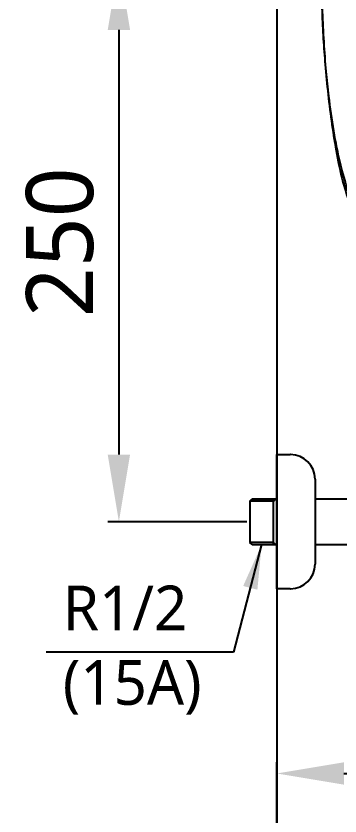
# Model space of a CAD drawing. Extents: x 796 to 6898, y -63 to 2465.
# Drawn here: x 4146.4 to 4291.3, y 1303 to 1660.8 of the extents above; entities that cross this region are included whole.
import ezdxf

# ---------------------------------------------------------------- set-up
doc = ezdxf.new("R2010")
doc.units = 0
doc.header["$LTSCALE"] = 20
doc.header["$MEASUREMENT"] = 0
doc.layers.get('0').update_dxf_attribs({"linetype": 'CONTINUOUS'})
doc.layers.get('DEFPOINTS').update_dxf_attribs({"linetype": 'CONTINUOUS'})
for name, color, linetype in [('1', 7, 'CONTINUOUS'), ('2', 2, 'CONTINUOUS'), ('4', 4, 'CONTINUOUS'), ('6', 6, 'CONTINUOUS')]:
    doc.layers.add(name, color=color, linetype=linetype)
doc.styles.add('ROMANS', font='NanumGothic.ttf', dxfattribs={"height": 10.144927})
doc.styles.get("Standard").update_dxf_attribs({"font": 'NanumGothic.ttf'})
doc.dimstyles.get("Standard").update_dxf_attribs({"dimtxt": 2.7, "dimasz": 2.5, "dimexe": 1.5, "dimexo": 1.5, "dimgap": 1.5, "dimtad": 1, "dimdec": 0, "dimlfac": 10, "dimzin": 0, "dimdsep": 46, "dimtxsty": 'Standard', "dimcen": 0, "dimclrt": 2, "dimadec": 0, "dimazin": 0, "dimtfac": 1, "dimtdec": 0, "dimtmove": 0, "dimatfit": 3, "dimfxl": 0, "dimtolj": 1, "dimtzin": 0, "dimarcsym": 0})

# ---------------------------------------------------------------- blocks, each defined once
blk = doc.blocks.new('*D23')
at = {"color": 3, "lineweight": -2}
for p, q in [((4262.99, 1075.8), (4262.99, 1326.98)), ((4982.99, 1062.78), (4982.99, 1326.98)), ((4292.99, 1321.98), (4952.99, 1321.98))]:
    blk.add_line(p, q, dxfattribs=at)
at = {"color": 3}
for points in [[(4292.99, 1326.98), (4292.99, 1316.98), (4262.99, 1321.98)], [(4952.99, 1326.98), (4952.99, 1316.98), (4982.99, 1321.98)]]:
    blk.add_solid(points, dxfattribs=at)
at = {"layer": 'DEFPOINTS', "color": 0}
for p in [(4982.99, 1321.98), (4262.99, 1074.3), (4982.99, 1061.28)]:
    blk.add_point(p, dxfattribs=at)
at = {"color": 2, "insert": (4622.99, 1348.24), "char_height": 30, "attachment_point": 5}
blk.add_mtext('\\A1;720', dxfattribs=at)
blk = doc.blocks.new('*D20')
at = {"color": 3, "lineweight": -2}
for p, q in [((4263.46, 1684.6), (4187.39, 1684.6)), ((4192.39, 1654.6), (4192.39, 1464.6)), ((4249.62, 1434.6), (4187.39, 1434.6))]:
    blk.add_line(p, q, dxfattribs=at)
at = {"color": 3}
for points in [[(4187.39, 1654.6), (4197.39, 1654.6), (4192.39, 1684.6)], [(4187.39, 1464.6), (4197.39, 1464.6), (4192.39, 1434.6)]]:
    blk.add_solid(points, dxfattribs=at)
at = {"layer": 'DEFPOINTS', "color": 0}
for p in [(4264.96, 1684.6), (4192.39, 1434.6), (4251.12, 1434.6)]:
    blk.add_point(p, dxfattribs=at)
at = {"color": 2, "insert": (4166.06, 1559.6), "char_height": 30, "attachment_point": 5, "rotation": 90}
blk.add_mtext('\\A1;250', dxfattribs=at)

msp = doc.modelspace()

# ---------------------------------------------------------------- linework, layer by layer
at = {"color": 4}
msp.add_line((4262.99, 1464.6), (4262.99, 1404.6), dxfattribs=at)
at = {"layer": '1', "color": 0, "linetype": 'Continuous'}
for points, knots in [([(4300.34, 1566.72), (4299.92, 1567.86), (4296.28, 1577.83), (4290.74, 1594.8), (4286.94, 1618.19), (4285.02, 1636.21), (4284.1, 1647.76), (4283.45, 1659.7), (4283.06, 1672.03), (4283.01, 1680.38), (4282.99, 1684.62)], [0, 0, 0, 0, 0.029664, 0.258397, 0.514709, 0.605675, 0.699628, 0.796629, 0.896736, 1, 1, 1, 1]), ([(4282.99, 1684.62), (4282.99, 1675.63), (4283.17, 1666.64), (4283.95, 1648.67), (4284.55, 1639.69), (4286.31, 1621.79), (4287.46, 1612.86), (4290.47, 1595.13), (4292.33, 1586.32), (4296.22, 1575.36), (4297.98, 1569.64), (4300.01, 1564.02)], [0, 0, 0, 0, 0.214368, 0.214368, 0.428737, 0.428737, 0.643105, 0.643105, 0.857473, 0.857473, 1, 1, 1, 1])]:
    msp.add_open_spline(points, degree=3, knots=knots, dxfattribs=at)
at = {"layer": '4'}
for p, q in [((4262.99, 1464.6), (4268.99, 1464.6)), ((4280.12, 1453.6), (4280.12, 1415.6)), ((4250.99, 1443.85), (4251.99, 1444.85)), ((4261.49, 1443.85), (4250.99, 1443.85)), ((4251.12, 1425.35), (4251.12, 1443.85)), ((4251.99, 1444.85), (4262.99, 1444.85)), ((4261.49, 1424.35), (4261.49, 1444.85)), ((4261.49, 1443.85), (4262.49, 1444.85)), ((4262.99, 1444.23), (4262.99, 1424.97)), ((4280.12, 1444.85), (4310.12, 1444.85)), ((4251.99, 1424.35), (4250.99, 1425.35)), ((4261.49, 1425.35), (4250.99, 1425.35)), ((4251.99, 1424.35), (4262.99, 1424.35)), ((4262.49, 1424.35), (4261.49, 1425.35)), ((4280.12, 1424.35), (4310.12, 1424.35)), ((4268.99, 1404.6), (4262.99, 1404.6))]:
    msp.add_line(p, q, dxfattribs=at)
at = {"layer": '4', "color": 4}
msp.add_line((4262.99, 1404.6), (4262.99, 1464.6), dxfattribs=at)
at = {"layer": '4'}
for centre, start, end in [((4268.99, 1453.6), 89.3526, 90), ((4269.12, 1453.6), 0, 90), ((4269.12, 1415.6), 270, 0), ((4268.99, 1415.6), 270, 270.6474)]:
    msp.add_arc(centre, 11, start, end, dxfattribs=at)
at = {"layer": '6'}
msp.add_lwpolyline([(5358.02, 2209.63), (4262.99, 2209.63), (4262.99, 284.6), (6190.49, 284.6), (6190.49, 1309.6)], dxfattribs=at)

# ---------------------------------------------------------------- texts
at = {"layer": '2', "insert": (4167.31, 1377.14), "char_height": 20, "attachment_point": 4, "style": 'ROMANS'}
msp.add_mtext('R1/2\\P(15A)', dxfattribs=at)

# ---------------------------------------------------------------- dimensions: what is measured, and where the dimension line sits
dim = msp.add_linear_dim(base=(4192.39, 1434.6), p1=(4264.96, 1684.6), p2=(4251.12, 1434.6), angle=90, dimstyle='Standard', override={"dimtxt": 30, "dimasz": 30, "dimexe": 5, "dimgap": 10, "dimlfac": 1, "dimzin": 12, "dimclrd": 3, "dimclre": 3, "dimazin": 2, "dimarcsym": 1})
dim.commit()
dim.dimension.update_dxf_attribs({"geometry": '*D20', "text_midpoint": (4166.06, 1559.6)})
dim = msp.add_linear_dim(base=(4982.99, 1321.98), p1=(4262.99, 1074.3), p2=(4982.99, 1061.28), dimstyle='Standard', override={"dimtxt": 30, "dimasz": 30, "dimexe": 5, "dimgap": 10, "dimlfac": 1, "dimzin": 12, "dimclrd": 3, "dimclre": 3, "dimazin": 2, "dimarcsym": 1})
dim.commit()
dim.dimension.update_dxf_attribs({"geometry": '*D23', "text_midpoint": (4622.99, 1321.98), "dimtype": 160})

# ---------------------------------------------------------------- leaders
msp.add_leader([(4256.24, 1424.35), (4243.6, 1376.29), (4159.8, 1376.29)], dimstyle='Standard', override={"dimtxt": 20, "dimasz": 20, "dimexe": 5, "dimgap": 10, "dimtad": 0, "dimtih": 1, "dimtoh": 1, "dimlfac": 1, "dimzin": 12, "dimclrd": 3, "dimclre": 3, "dimazin": 2, "dimarcsym": 1})

doc.saveas('drawing.dxf')
